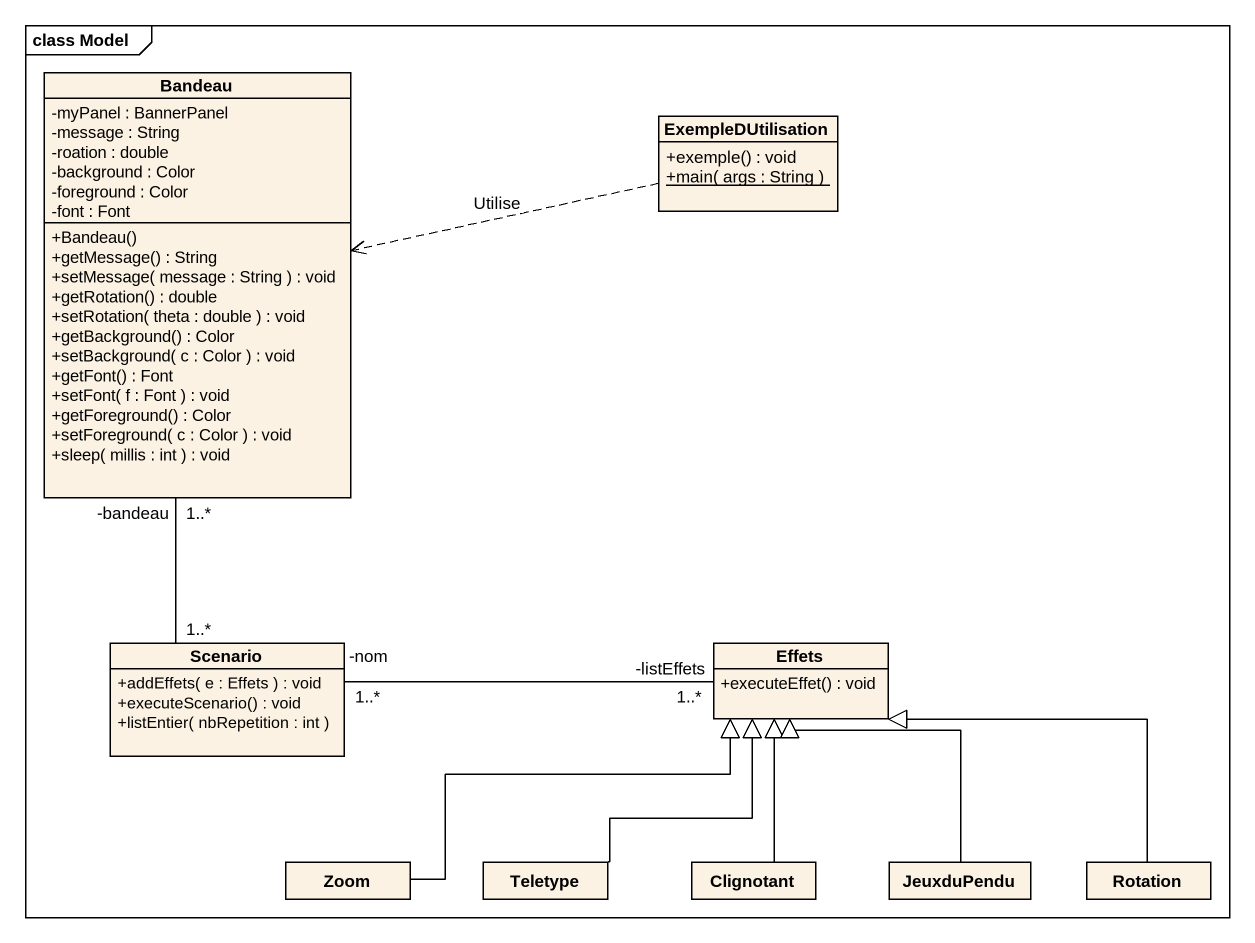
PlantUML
@startuml
mainframe class Model
hide circle
hide empty members
skinparam classAttributeIconSize 0
class Bandeau {
  -myPanel : BannerPanel
  -message : String
  -roation : double
  -background : Color
  -foreground : Color
  -font : Font
  +Bandeau()
  +getMessage() : String
  +setMessage( message : String ) : void
  +getRotation() : double
  +setRotation( theta : double ) : void
  +getBackground() : Color
  +setBackground( c : Color ) : void
  +getFont() : Font
  +setFont( f : Font ) : void
  +getForeground() : Color
  +setForeground( c : Color ) : void
  +sleep( millis : int ) : void
}
class ExempleDUtilisation {
  +exemple() : void
  {static} +main( args : String )
}
class Scenario {
  +addEffets( e : Effets ) : void
  +executeScenario() : void
  +listEntier( nbRepetition : int )
}
class Effets {
  +executeEffet() : void
}
class Zoom
class Teletype
class Clignotant
class JeuxduPendu
class Rotation
Bandeau "1..*\n-bandeau" -- "1..*" Scenario
ExempleDUtilisation .left.> Bandeau : Utilise
Scenario "1..*\n-nom" -right- "1..*\n-listEffets" Effets
Zoom -right-|> Effets
Teletype -up-|> Effets
Clignotant -up-|> Effets
JeuxduPendu -up-|> Effets
Rotation -left-|> Effets
@enduml
